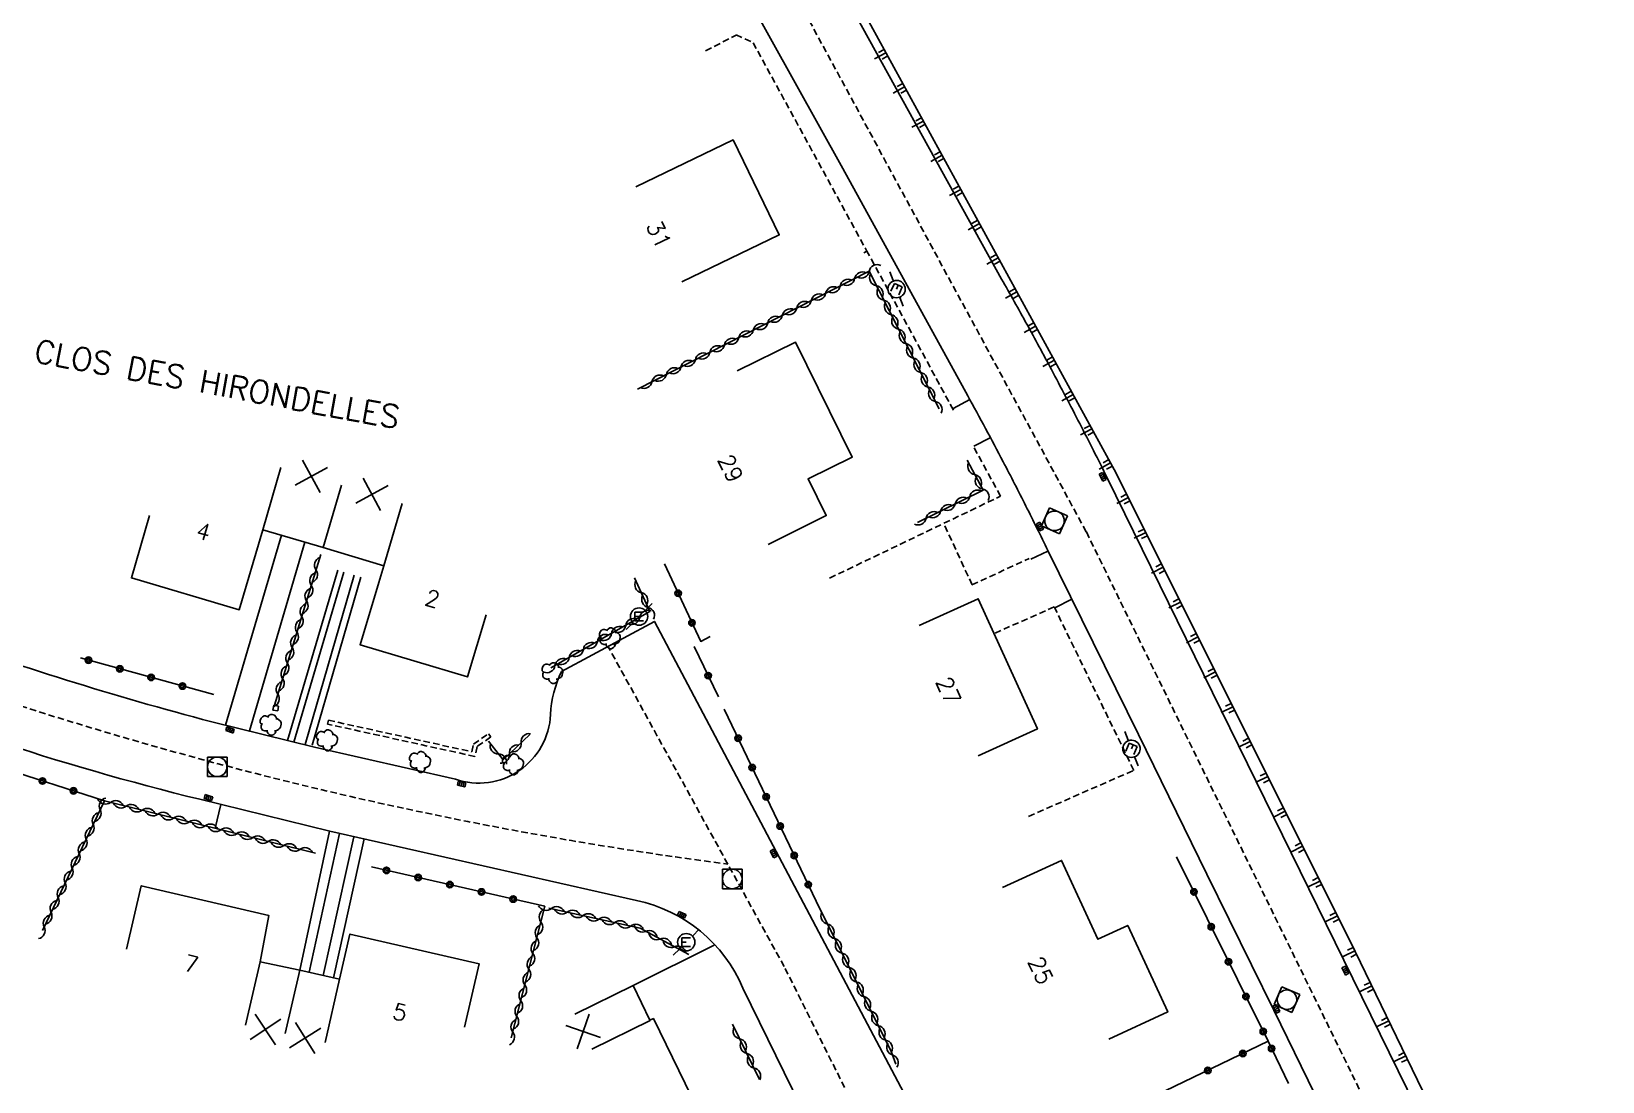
# Model space of a CAD drawing. Header units: millimetres. Extents: x 184000 to 185001, y 129000 to 130000.
# Drawn here: x 184783 to 184903.8, y 129813.2 to 129894 of the extents above; entities that cross this region are included whole.
import ezdxf
from ezdxf.enums import TextEntityAlignment as Align

# ---------------------------------------------------------------- set-up
doc = ezdxf.new("R2010")
doc.units = ezdxf.units.MM
doc.linetypes.add('DASHED', pattern=[0.75, 0.5, -0.25])
doc.layers.get('0').update_dxf_attribs({"linetype": 'CONTINUOUS'})
for name, color, linetype in [('W0001', 6, 'DASHED'), ('W0008', 7, 'CONTINUOUS'), ('W0100', 7, 'CONTINUOUS'), ('W0112', 1, 'DASHED'), ('W0211', 2, 'CONTINUOUS'), ('W0300', 7, 'CONTINUOUS'), ('W0310', 3, 'CONTINUOUS'), ('W0322', 7, 'CONTINUOUS'), ('W0334', 7, 'CONTINUOUS'), ('W0400', 7, 'CONTINUOUS'), ('W0420', 7, 'CONTINUOUS'), ('W0471', 7, 'CONTINUOUS'), ('W0989', 7, 'CONTINUOUS'), ('W0991', 7, 'CONTINUOUS'), ('W1102', 7, 'CONTINUOUS')]:
    doc.layers.add(name, color=color, linetype=linetype)
doc.styles.get("Standard").update_dxf_attribs({"font": 'romans.shx', "width": 0.85})

# ---------------------------------------------------------------- blocks, each defined once
blk = doc.blocks.new('t310o')
at = {"color": 0, "linetype": 'Continuous'}
for centre, start, end in [((-0.5, 0.38), 216.8699, 323.1304), ((0.5, -0.37), 36.8699, 143.1303)]:
    blk.add_arc(centre, 0.625, start, end, dxfattribs=at)
blk = doc.blocks.new('t322o')
at = {"color": 0, "linetype": 'Continuous'}
for radius in [0.25, 0.15]:
    blk.add_circle((0, 0), radius, dxfattribs=at)
blk = doc.blocks.new('T420')
for p, q in [((0.75, 0.75), (-0.75, 0.75)), ((-0.75, 0.75), (-0.75, -0.75)), ((0.75, 0.75), (0.75, -0.75)), ((0.75, -0.75), (-0.75, -0.75))]:
    blk.add_line(p, q)
blk.add_ellipse((0, 0), major_axis=(-0.53, 0.53), ratio=1, start_param=3.926991, end_param=10.210176)
blk = doc.blocks.new('T400')
for p, q in [((-0.15, 0.3), (0.15, 0.3)), ((-0.15, -0.25), (-0.15, 0.3)), ((-0.15, 0.15), (0.15, 0.15)), ((-0.15, 0), (0.15, 0)), ((0.15, 0.3), (0.15, -0.25)), ((-0.15, -0.15), (0.15, -0.15)), ((-0.15, -0.25), (-0.15, -0.3)), ((-0.15, -0.3), (0.15, -0.3)), ((0.15, -0.3), (0.15, -0.25))]:
    blk.add_line(p, q)
blk = doc.blocks.new('T471')
for p, q in [((-0.333334, 0.333334), (-0.333334, -0.333334)), ((-0.333334, 0.333334), (0.333334, 0.333334)), ((-0.333334, 0), (0, 0)), ((0.500001, 0.500001), (1.000002, 1.000002)), ((-0.500001, -0.500001), (-1.000002, -1.000002)), ((-0.333334, -0.333334), (0.333334, -0.333334))]:
    blk.add_line(p, q)
blk.add_ellipse((0, 0), major_axis=(0.471405, 0.471405), ratio=1, start_param=5.4977871438, end_param=11.780972451)
blk = doc.blocks.new('T300')
for p, q in [((-0.8, 0.51), (-0.86, 0.34)), ((-0.86, 0.34), (-0.86, 0.17)), ((-0.86, 0.17), (-0.74, 0.06)), ((-0.69, 0.63), (-0.8, 0.51)), ((-0.8, -0.06), (-0.74, 0.06)), ((-0.74, 0.06), (-0.69, 0.11)), ((-0.57, 0.69), (-0.69, 0.63)), ((-0.46, 0.69), (-0.57, 0.69)), ((-0.29, 0.63), (-0.46, 0.69)), ((-0.29, 0.63), (-0.17, 0.74)), ((-0.23, 0.57), (-0.29, 0.63)), ((-0.17, 0.74), (-0.06, 0.8)), ((-0.06, 0.8), (0.06, 0.8)), ((0.06, 0.8), (0.23, 0.74)), ((0.23, 0.74), (0.34, 0.63)), ((0.34, 0.63), (0.4, 0.51)), ((0.46, 0.46), (0.34, 0.46)), ((0.4, 0.51), (0.4, 0.46)), ((0.57, 0.4), (0.46, 0.46)), ((0.57, 0.4), (0.69, 0.29)), ((0.69, 0.29), (0.74, 0.17)), ((0.74, 0.06), (0.69, -0.17)), ((0.74, 0.17), (0.74, 0.06)), ((-0.8, -0.17), (-0.8, -0.06)), ((-0.8, -0.23), (-0.8, -0.17)), ((-0.74, -0.34), (-0.8, -0.23)), ((-0.69, -0.4), (-0.74, -0.34)), ((-0.51, -0.46), (-0.69, -0.4)), ((-0.4, -0.46), (-0.51, -0.46)), ((-0.4, -0.46), (-0.34, -0.46)), ((-0.34, -0.46), (-0.34, -0.4)), ((-0.34, -0.51), (-0.34, -0.46)), ((-0.29, -0.63), (-0.34, -0.51)), ((-0.17, -0.74), (-0.29, -0.63)), ((-0.06, -0.8), (-0.17, -0.74)), ((0.06, -0.8), (-0.06, -0.8)), ((0.17, -0.74), (0.06, -0.8)), ((0.23, -0.69), (0.17, -0.74)), ((0.29, -0.46), (0.23, -0.46)), ((0.29, -0.63), (0.23, -0.69)), ((0.46, -0.4), (0.29, -0.46)), ((0.34, -0.51), (0.29, -0.63)), ((0.34, -0.51), (0.34, -0.46)), ((0.57, -0.34), (0.46, -0.4)), ((0.63, -0.29), (0.57, -0.34)), ((0.69, -0.17), (0.63, -0.29))]:
    blk.add_line(p, q)
blk = doc.blocks.new('t211o')
at = {"color": 0, "linetype": 'Continuous'}
for p, q in [((-0.29, 0.5), (-0.29, 0)), ((0, 1), (0, 0)), ((0.29, 0.5), (0.29, 0))]:
    blk.add_line(p, q, dxfattribs=at)
blk = doc.blocks.new('t991o')
at = {"color": 0, "linetype": 'Continuous'}
for p, q in [((-1, 1), (1, -1)), ((-1, -1), (1, 1))]:
    blk.add_line(p, q, dxfattribs=at)

msp = doc.modelspace()

# ---------------------------------------------------------------- linework, layer by layer
at = {"layer": 'W0001'}
for points in [[(185000, 129570.51, -0.042425), (184988.5, 129582.34, -0.089563), (184963.57, 129623.3), (184941.97, 129689.92, 0.038652), (184906.56, 129768.82), (184864.12, 129855.51), (184840.94, 129898.32), (184824.03, 129928.99), (184803.76, 129965.66), (184789.46, 129991.85), (184785.94, 130000)], [(185000, 129570.51, -0.042425), (184988.5, 129582.34, -0.089563), (184963.57, 129623.3), (184941.97, 129689.92, 0.038652), (184906.56, 129768.82), (184864.12, 129855.51), (184840.94, 129898.32), (184824.03, 129928.99), (184803.76, 129965.66), (184789.46, 129991.85), (184785.94, 130000)], [(184730.18, 129854.85), (184743.81, 129856.53, -0.106354), (184751.56, 129854.4), (184758.9, 129850.98, 0.023554), (184773.61, 129844.98, 0.0528), (184836.55, 129829.92, 0.0528)], [(184730.18, 129854.85), (184743.81, 129856.53, -0.106354), (184751.56, 129854.4), (184758.9, 129850.98, 0.023554), (184773.61, 129844.98, 0.0528), (184836.55, 129829.92, 0.0528)], [(184847.06, 129756.78, 0.164048), (184849.89, 129804), (184840.88, 129822.04), (184827.33, 129846.68)], [(184847.06, 129756.78, 0.164048), (184849.89, 129804), (184840.88, 129822.04), (184827.33, 129846.68)]]:
    msp.add_lwpolyline(points, format="xyb", dxfattribs=at)
at = {"layer": 'W0008'}
for p, q in [((184845.39, 129883.47), (184825.96, 129918.58)), ((184845.39, 129883.47), (184825.96, 129918.58)), ((184855, 129865.98), (184845.39, 129883.47)), ((184855, 129865.98), (184845.39, 129883.47))]:
    msp.add_line(p, q, dxfattribs=at)
for points in [[(184857.61, 129874.96), (184843.83, 129899.92), (184831.16, 129922.91), (184826.8, 129930.8), (184806.63, 129967.25), (184794.88, 129988.51)], [(184857.61, 129874.96), (184843.83, 129899.92), (184831.16, 129922.91), (184826.8, 129930.8), (184806.63, 129967.25), (184794.88, 129988.51)], [(184942.92, 129697.63), (184941.39, 129702.11), (184938.63, 129708.9), (184931.85, 129724.46), (184925.96, 129736.68), (184919.74, 129749.32), (184893, 129804.07), (184883.95, 129822.53), (184865.74, 129859.66)], [(184942.92, 129697.63), (184941.39, 129702.11), (184938.63, 129708.9), (184931.85, 129724.46), (184925.96, 129736.68), (184919.74, 129749.32), (184893, 129804.07), (184883.95, 129822.53), (184865.74, 129859.66)], [(184903.61, 129767.38), (184894.08, 129786.86), (184888.03, 129799.22), (184878.56, 129818.67), (184873.41, 129829.16), (184868.14, 129839.91), (184861.17, 129854.06)], [(184903.61, 129767.38), (184894.08, 129786.86), (184888.03, 129799.22), (184878.56, 129818.67), (184873.41, 129829.16), (184868.14, 129839.91), (184861.17, 129854.06)], [(184786.15, 129843.95), (184786.15, 129843.95)], [(184786.15, 129843.95), (184786.15, 129843.95)], [(184823.42, 129843.97), (184823.42, 129843.97)], [(184823.42, 129843.97), (184823.42, 129843.97)], [(184822.91, 129841.44), (184822.91, 129841.44)], [(184822.91, 129841.44), (184822.91, 129841.44)], [(184820.98, 129837.48), (184820.98, 129837.48)], [(184820.98, 129837.48), (184820.98, 129837.48)], [(184834.69, 129824.53), (184834.69, 129824.53)], [(184834.69, 129824.53), (184834.69, 129824.53)]]:
    msp.add_lwpolyline(points, dxfattribs=at)
for points in [[(184865.74, 129859.66, 0.003561), (184863.62, 129863.84, 0.003561), (184861.44, 129868, 0.003016), (184859.55, 129871.49, 0.003016), (184857.61, 129874.96)], [(184865.74, 129859.66, 0.003561), (184863.62, 129863.84, 0.003561), (184861.44, 129868, 0.003016), (184859.55, 129871.49, 0.003016), (184857.61, 129874.96)], [(184861.17, 129854.06, 0.004015), (184859.48, 129857.49, 0.004015), (184857.73, 129860.9, 0.003031), (184856.38, 129863.45, 0.003031), (184855, 129865.98)], [(184861.17, 129854.06, 0.004015), (184859.48, 129857.49, 0.004015), (184857.73, 129860.9, 0.003031), (184856.38, 129863.45, 0.003031), (184855, 129865.98)], [(184774.67, 129847.81, 0.023), (184796.84, 129840.88), (184804.75, 129838.93), (184815.6, 129836.46, 0.500834), (184822.91, 129841.44, -0.102585), (184823.76, 129844.75), (184830.9, 129848.6), (184853.59, 129805.67), (184854.49, 129796.38), (184855.72, 129787.21, -0.052284), (184854.57, 129773.01), (184854.01, 129768.93, 0.087772), (184854.84, 129764.02, 0.230369), (184861.86, 129757.14), (184870.28, 129754.44), (184876.29, 129752.45), (184876.97, 129752.26)], [(184774.67, 129847.81, 0.023), (184796.84, 129840.88), (184804.75, 129838.93), (184815.6, 129836.46, 0.500834), (184822.91, 129841.44, -0.102585), (184823.76, 129844.75), (184830.9, 129848.6), (184853.59, 129805.67), (184854.49, 129796.38), (184855.72, 129787.21, -0.052284), (184854.57, 129773.01), (184854.01, 129768.93, 0.087772), (184854.84, 129764.02, 0.230369), (184861.86, 129757.14), (184870.28, 129754.44), (184876.29, 129752.45), (184876.97, 129752.26)], [(184780.82, 129773.24), (184789.5, 129770.68), (184796.41, 129769.04), (184804.37, 129767.46), (184809.4, 129766.63, 0.032046), (184813.45, 129766.03, -0.019559), (184835.55, 129763.37, 0.274252), (184844.75, 129766.45, 0.169878), (184848.78, 129774.39, 0.090467), (184849.02, 129793.46, 0.068604), (184846.31, 129802.05), (184842.16, 129811.27), (184837.71, 129820.37, 0.245352), (184829.51, 129827.12), (184805.93, 129832.45), (184795.93, 129834.91, -0.040291), (184764.21, 129845.47)], [(184780.82, 129773.24), (184789.5, 129770.68), (184796.41, 129769.04), (184804.37, 129767.46), (184809.4, 129766.63, 0.032046), (184813.45, 129766.03, -0.019559), (184835.55, 129763.37, 0.274252), (184844.75, 129766.45, 0.169878), (184848.78, 129774.39, 0.090467), (184849.02, 129793.46, 0.068604), (184846.31, 129802.05), (184842.16, 129811.27), (184837.71, 129820.37, 0.245352), (184829.51, 129827.12), (184805.93, 129832.45), (184795.93, 129834.91, -0.040291), (184764.21, 129845.47)]]:
    msp.add_lwpolyline(points, format="xyb", dxfattribs=at)
at = {"layer": 'W0100'}
for points in [[(184829.47, 129882.05), (184836.95, 129885.68), (184840.5, 129878.36), (184833.02, 129874.74)], [(184829.47, 129882.05), (184836.95, 129885.68), (184840.5, 129878.36), (184833.02, 129874.74)], [(184837.27, 129867.9), (184841.75, 129870.11), (184846.12, 129861.26), (184842.72, 129859.59), (184844.12, 129856.75), (184839.64, 129854.54)], [(184837.27, 129867.9), (184841.75, 129870.11), (184846.12, 129861.26), (184842.72, 129859.59), (184844.12, 129856.75), (184839.64, 129854.54)], [(184817.96, 129849.12), (184816.52, 129844.33), (184808.26, 129846.81), (184809.7, 129851.6), (184810.09, 129852.89), (184805.43, 129854.29), (184800.77, 129855.66), (184798.96, 129849.51), (184790.66, 129851.95), (184792.07, 129856.75)], [(184817.96, 129849.12), (184816.52, 129844.33), (184808.26, 129846.81), (184809.7, 129851.6), (184810.09, 129852.89), (184805.43, 129854.29), (184800.77, 129855.66), (184798.96, 129849.51), (184790.66, 129851.95), (184792.07, 129856.75)], [(184805.43, 129854.29), (184805.43, 129854.29)], [(184805.43, 129854.29), (184805.43, 129854.29)], [(184851.26, 129848.28), (184855.81, 129850.35), (184860.36, 129840.33), (184855.81, 129838.26)], [(184851.26, 129848.28), (184855.81, 129850.35), (184860.36, 129840.33), (184855.81, 129838.26)], [(184857.68, 129828.11), (184862.22, 129830.2), (184865.01, 129824.14), (184867.32, 129825.2), (184870.39, 129818.54), (184865.85, 129816.45)], [(184857.68, 129828.11), (184862.22, 129830.2), (184865.01, 129824.14), (184867.32, 129825.2), (184870.39, 129818.54), (184865.85, 129816.45)], [(184816.29, 129817.38), (184817.41, 129822.25), (184807.48, 129824.53), (184806.68, 129821.06), (184803.61, 129821.76), (184800.57, 129822.39), (184801.25, 129825.96), (184791.42, 129828.25), (184790.28, 129823.38)], [(184816.29, 129817.38), (184817.41, 129822.25), (184807.48, 129824.53), (184806.68, 129821.06), (184803.61, 129821.76), (184800.57, 129822.39), (184801.25, 129825.96), (184791.42, 129828.25), (184790.28, 129823.38)], [(184834.63, 129798.83), (184839.12, 129801.03), (184830.82, 129818.03), (184830.56, 129817.9), (184829.26, 129820.57), (184824.77, 129818.37)], [(184834.63, 129798.83), (184839.12, 129801.03), (184830.82, 129818.03), (184830.56, 129817.9), (184829.26, 129820.57), (184824.77, 129818.37)]]:
    msp.add_lwpolyline(points, dxfattribs=at)
at = {"layer": 'W0112'}
for points in [[(184834.84, 129892.52), (184837.18, 129893.74)], [(184834.84, 129892.52), (184837.18, 129893.74)], [(184837.18, 129893.76), (184838.49, 129893.16), (184847.25, 129877.11)], [(184837.18, 129893.76), (184838.49, 129893.16), (184847.25, 129877.11)], [(184853.9, 129864.88), (184847.25, 129877.12), (184847.02, 129876.97)], [(184853.9, 129864.88), (184847.25, 129877.12), (184847.02, 129876.97)], [(184844.38, 129851.94), (184857.53, 129858.25), (184855.39, 129862.17)], [(184844.38, 129851.94), (184857.53, 129858.25), (184855.39, 129862.17)], [(184855.34, 129851.42), (184853.17, 129856.12)], [(184855.34, 129851.42), (184853.17, 129856.12)], [(184855.32, 129851.41), (184859.72, 129853.45)], [(184855.32, 129851.41), (184859.72, 129853.45)], [(184859.69, 129833.6), (184867.78, 129837.14), (184861.66, 129849.72), (184857.11, 129847.71)], [(184859.69, 129833.6), (184867.78, 129837.14), (184861.66, 129849.72), (184857.11, 129847.71)]]:
    msp.add_lwpolyline(points, dxfattribs=at)
for points in [[(184801.61, 129842.15), (184801.98, 129842.09), (184801.93, 129841.71), (184801.55, 129841.77)], [(184801.61, 129842.15), (184801.98, 129842.09), (184801.93, 129841.71), (184801.55, 129841.77)], [(184818.31, 129839.71), (184817.26, 129838.97), (184817.09, 129838.21), (184805.75, 129840.7), (184805.82, 129841), (184816.86, 129838.57), (184816.99, 129839.15), (184818.13, 129839.96)], [(184818.31, 129839.71), (184817.26, 129838.97), (184817.09, 129838.21), (184805.75, 129840.7), (184805.82, 129841), (184816.86, 129838.57), (184816.99, 129839.15), (184818.13, 129839.96)]]:
    msp.add_lwpolyline(points, close=True, dxfattribs=at)
at = {"layer": 'W0211'}
msp.add_lwpolyline([(184892.97, 129804.09), (184892.79, 129806.72), (184884.82, 129823.19), (184866.43, 129860.01), (184844.01, 129900.99), (184832.31, 129923.3), (184828.06, 129931.48), (184808.19, 129968.11), (184796.78, 129989.46), (184792.42, 129997.84), (184791.47, 130000)], dxfattribs=at)
msp.add_lwpolyline([(184892.97, 129804.09), (184892.79, 129806.72), (184884.82, 129823.19), (184866.43, 129860.01), (184844.01, 129900.99), (184832.31, 129923.3), (184828.06, 129931.48), (184808.19, 129968.11), (184796.78, 129989.46), (184792.42, 129997.84), (184791.47, 130000)], dxfattribs=at)
at = {"layer": 'W0310'}
for p, q in [((184801.67, 129842.16), (184805.24, 129853.76)), ((184801.67, 129842.16), (184805.24, 129853.76)), ((184836.91, 129817.59), (184838.99, 129813.34)), ((184836.91, 129817.59), (184838.99, 129813.34))]:
    msp.add_line(p, q, dxfattribs=at)
for points in [[(184852.81, 129864.98), (184847.42, 129875.56), (184829.59, 129866.49)], [(184852.81, 129864.98), (184847.42, 129875.56), (184829.59, 129866.49)], [(184851.15, 129856.22), (184856.18, 129858.71), (184854.95, 129861.02)], [(184851.15, 129856.22), (184856.18, 129858.71), (184854.95, 129861.02)], [(184829.36, 129851.95), (184830.56, 129849.37), (184822.92, 129845.02)], [(184829.36, 129851.95), (184830.56, 129849.37), (184822.92, 129845.02)], [(184821.31, 129839.91), (184819.26, 129837.94), (184818.13, 129839.39)], [(184821.31, 129839.91), (184819.26, 129837.94), (184818.13, 129839.39)], [(184804.83, 129830.76), (184788.59, 129834.8), (184783.82, 129824.82)], [(184804.83, 129830.76), (184788.59, 129834.8), (184783.82, 129824.82)], [(184822.48, 129826.68), (184819.89, 129816.55)], [(184822.48, 129826.68), (184819.89, 129816.55)], [(184822.79, 129826.53), (184829.81, 129824.98), (184833.54, 129822.96)], [(184822.79, 129826.53), (184829.81, 129824.98), (184833.54, 129822.96)], [(184849.48, 129814.53), (184849.09, 129815.58), (184843.66, 129826.43)], [(184849.48, 129814.53), (184849.09, 129815.58), (184843.66, 129826.43)]]:
    msp.add_lwpolyline(points, dxfattribs=at)
at = {"layer": 'W0322'}
for p, q in [((184797, 129842.97), (184786.76, 129845.79)), ((184797, 129842.97), (184786.76, 129845.79)), ((184835.82, 129842.81), (184833.95, 129846.68)), ((184835.82, 129842.81), (184833.95, 129846.68)), ((184843.66, 129826.43), (184836.26, 129841.86)), ((184843.66, 129826.43), (184836.26, 129841.86)), ((184788.59, 129834.8), (184775.31, 129839.05)), ((184788.59, 129834.8), (184775.31, 129839.05)), ((184809.14, 129829.7), (184822.48, 129826.68)), ((184809.14, 129829.7), (184822.48, 129826.68))]:
    msp.add_line(p, q, dxfattribs=at)
for points in [[(184835.18, 129847.44), (184834.46, 129847.06), (184831.67, 129853.03)], [(184835.18, 129847.44), (184834.46, 129847.06), (184831.67, 129853.03)], [(184860.1, 129807.6), (184878.12, 129816.28), (184871.07, 129830.47)], [(184860.1, 129807.6), (184878.12, 129816.28), (184871.07, 129830.47)], [(184879.69, 129813.02), (184878.12, 129816.28)], [(184879.69, 129813.02), (184878.12, 129816.28)]]:
    msp.add_lwpolyline(points, dxfattribs=at)
at = {"layer": 'W0334'}
for p, q in [((184802.21, 129855.24), (184797.9, 129840.62)), ((184802.21, 129855.24), (184797.9, 129840.62)), ((184799.75, 129840.17), (184804.01, 129854.71)), ((184799.75, 129840.17), (184804.01, 129854.71)), ((184806.54, 129852.54), (184802.67, 129839.45)), ((184806.54, 129852.54), (184802.67, 129839.45)), ((184803.16, 129839.31), (184807.02, 129852.4)), ((184803.16, 129839.31), (184807.02, 129852.4)), ((184807.79, 129852.17), (184804.04, 129839.13)), ((184807.79, 129852.17), (184804.04, 129839.13)), ((184804.56, 129839.07), (184808.32, 129852.01)), ((184804.56, 129839.07), (184808.32, 129852.01)), ((184797.54, 129834.52), (184797.11, 129832.68)), ((184797.54, 129834.52), (184797.11, 129832.68)), ((184805.91, 129832.46), (184803.61, 129821.76)), ((184805.91, 129832.46), (184803.61, 129821.76)), ((184804.33, 129821.6), (184806.68, 129832.28)), ((184804.33, 129821.6), (184806.68, 129832.28)), ((184807.78, 129832.03), (184805.41, 129821.35)), ((184807.78, 129832.03), (184805.41, 129821.35)), ((184808.57, 129831.86), (184806.2, 129821.17)), ((184808.57, 129831.86), (184806.2, 129821.17))]:
    msp.add_line(p, q, dxfattribs=at)
for points in [[(184853.88, 129864.99), (184855.16, 129865.7)], [(184853.88, 129864.99), (184855.16, 129865.7)], [(184856.74, 129862.75), (184855.47, 129862.09)], [(184856.74, 129862.75), (184855.47, 129862.09)], [(184859.85, 129853.39), (184861.17, 129854.02)], [(184859.85, 129853.39), (184861.17, 129854.02)], [(184863.02, 129850.31), (184861.7, 129849.66)], [(184863.02, 129850.31), (184861.7, 129849.66)], [(184835.5, 129823.68), (184829.26, 129820.57)], [(184835.5, 129823.68), (184829.26, 129820.57)]]:
    msp.add_lwpolyline(points, dxfattribs=at)
at = {"layer": 'W1102'}
for points in [[(184800.77, 129855.66), (184802.17, 129860.46)], [(184800.77, 129855.66), (184802.17, 129860.46)], [(184805.43, 129854.29), (184806.84, 129859.09)], [(184805.43, 129854.29), (184806.84, 129859.09)], [(184810.09, 129852.89), (184811.5, 129857.69)], [(184810.09, 129852.89), (184811.5, 129857.69)], [(184800.57, 129822.39), (184799.45, 129817.51)], [(184800.57, 129822.39), (184799.45, 129817.51)], [(184803.61, 129821.76), (184802.49, 129816.89)], [(184803.61, 129821.76), (184802.49, 129816.89)], [(184806.68, 129821.06), (184805.56, 129816.19)], [(184806.68, 129821.06), (184805.56, 129816.19)], [(184826.08, 129815.68), (184830.57, 129817.87)], [(184826.08, 129815.68), (184830.57, 129817.87)]]:
    msp.add_lwpolyline(points, dxfattribs=at)

# ---------------------------------------------------------------- block references
at = {"layer": 'W0211'}
for p, rotation in [((184848.71, 129892.39), 118.679516), ((184848.71, 129892.39), 118.679516), ((184850.15, 129889.76), 118.679516), ((184850.15, 129889.76), 118.679516), ((184851.59, 129887.13), 118.679516), ((184851.59, 129887.13), 118.679516), ((184853.03, 129884.5), 118.679516), ((184853.03, 129884.5), 118.679516), ((184854.47, 129881.87), 118.679516), ((184854.47, 129881.87), 118.679516), ((184855.91, 129879.23), 118.679516), ((184855.91, 129879.23), 118.679516), ((184857.35, 129876.6), 118.679516), ((184857.35, 129876.6), 118.679516), ((184858.79, 129873.97), 118.679516), ((184858.79, 129873.97), 118.679516), ((184860.23, 129871.34), 118.679516), ((184860.23, 129871.34), 118.679516), ((184861.67, 129868.71), 118.679516), ((184861.67, 129868.71), 118.679516), ((184863.11, 129866.07), 118.679516), ((184863.11, 129866.07), 118.679516), ((184864.55, 129863.44), 118.679516), ((184864.55, 129863.44), 118.679516), ((184865.99, 129860.81), 118.679516), ((184865.99, 129860.81), 118.679516), ((184867.36, 129858.14), 116.541201), ((184867.36, 129858.14), 116.541201), ((184868.7, 129855.46), 116.541201), ((184868.7, 129855.46), 116.541201), ((184870.04, 129852.78), 116.541201), ((184870.04, 129852.78), 116.541201), ((184871.38, 129850.09), 116.541201), ((184871.38, 129850.09), 116.541201), ((184872.72, 129847.41), 116.541201), ((184872.72, 129847.41), 116.541201), ((184874.06, 129844.72), 116.541201), ((184874.06, 129844.72), 116.541201), ((184875.4, 129842.04), 116.541201), ((184875.4, 129842.04), 116.541201), ((184876.74, 129839.36), 116.541201), ((184876.74, 129839.36), 116.541201), ((184878.08, 129836.67), 116.541201), ((184878.08, 129836.67), 116.541201), ((184879.42, 129833.99), 116.541201), ((184879.42, 129833.99), 116.541201), ((184880.76, 129831.3), 116.541201), ((184880.76, 129831.3), 116.541201), ((184882.1, 129828.62), 116.541201), ((184882.1, 129828.62), 116.541201), ((184883.44, 129825.94), 116.541201), ((184883.44, 129825.94), 116.541201), ((184884.79, 129823.25), 116.541201), ((184884.79, 129823.25), 116.541201), ((184886.09, 129820.55), 115.825649), ((184886.09, 129820.55), 115.825649), ((184887.4, 129817.85), 115.825649), ((184887.4, 129817.85), 115.825649), ((184888.71, 129815.15), 115.825649), ((184888.71, 129815.15), 115.825649)]:
    msp.add_blockref('t211o', p, dxfattribs=dict(at, rotation=rotation))
at = {"layer": 'W0300'}
for p in [(184827.53, 129847.3), (184827.53, 129847.3), (184823.12, 129844.63), (184823.12, 129844.63), (184801.44, 129840.64), (184801.44, 129840.64), (184805.77, 129839.45), (184805.77, 129839.45), (184812.93, 129837.78), (184812.93, 129837.78), (184820.08, 129837.6), (184820.08, 129837.6)]:
    msp.add_blockref('T300', p, dxfattribs=at)
at = {"layer": 'W0310'}
for p, rotation in [((184847.42, 129875.56), 206.989326), ((184847.42, 129875.56), 206.989326), ((184845.19, 129874.43), 206.989326), ((184845.19, 129874.43), 206.989326), ((184846.3, 129875), 206.989326), ((184846.3, 129875), 206.989326), ((184847.98, 129874.45), 116.989326), ((184847.98, 129874.45), 116.989326), ((184842.96, 129873.3), 206.989326), ((184842.96, 129873.3), 206.989326), ((184844.07, 129873.86), 206.989326), ((184844.07, 129873.86), 206.989326), ((184848.55, 129873.34), 116.989326), ((184848.55, 129873.34), 116.989326), ((184839.62, 129871.59), 206.989326), ((184839.62, 129871.59), 206.989326), ((184840.73, 129872.16), 206.989326), ((184840.73, 129872.16), 206.989326), ((184841.85, 129872.73), 206.989326), ((184841.85, 129872.73), 206.989326), ((184849.12, 129872.22), 116.989326), ((184849.12, 129872.22), 116.989326), ((184837.39, 129870.46), 206.989326), ((184837.39, 129870.46), 206.989326), ((184838.5, 129871.03), 206.989326), ((184838.5, 129871.03), 206.989326), ((184849.68, 129871.11), 116.989326), ((184849.68, 129871.11), 116.989326), ((184850.25, 129870), 116.989326), ((184850.25, 129870), 116.989326), ((184835.16, 129869.32), 206.989326), ((184835.16, 129869.32), 206.989326), ((184836.28, 129869.89), 206.989326), ((184836.28, 129869.89), 206.989326), ((184850.82, 129868.88), 116.989326), ((184850.82, 129868.88), 116.989326), ((184832.94, 129868.19), 206.989326), ((184832.94, 129868.19), 206.989326), ((184834.05, 129868.76), 206.989326), ((184834.05, 129868.76), 206.989326), ((184851.39, 129867.77), 116.989326), ((184851.39, 129867.77), 116.989326), ((184830.71, 129867.06), 206.989326), ((184830.71, 129867.06), 206.989326), ((184831.82, 129867.62), 206.989326), ((184831.82, 129867.62), 206.989326), ((184851.95, 129866.65), 116.989326), ((184851.95, 129866.65), 116.989326), ((184852.52, 129865.54), 116.989326), ((184852.52, 129865.54), 116.989326), ((184855.54, 129859.91), 117.983246), ((184855.54, 129859.91), 117.983246), ((184856.12, 129858.81), 117.983246), ((184856.12, 129858.81), 117.983246), ((184852.92, 129857.09), 26.340417), ((184852.92, 129857.09), 26.340417), ((184854.04, 129857.65), 26.340417), ((184854.04, 129857.65), 26.340417), ((184855.16, 129858.2), 26.340417), ((184855.16, 129858.2), 26.340417), ((184851.8, 129856.54), 26.340417), ((184851.8, 129856.54), 26.340417), ((184804.87, 129852.57), 72.90292149685422), ((184804.87, 129852.57), 72.90292149685422), ((184804.51, 129851.38), 72.90292149685422), ((184804.51, 129851.38), 72.90292149685422), ((184829.89, 129850.82), 294.7815511509333), ((184829.89, 129850.82), 294.7815511509333), ((184804.14, 129850.18), 72.90292149685422), ((184804.14, 129850.18), 72.90292149685422), ((184830.41, 129849.68), 294.7815511509333), ((184830.41, 129849.68), 294.7815511509333), ((184803.77, 129848.99), 72.90292149685422), ((184803.77, 129848.99), 72.90292149685422), ((184829.77, 129848.92), 209.6514062242667), ((184829.77, 129848.92), 209.6514062242667), ((184803.4, 129847.79), 72.90292149685422), ((184803.4, 129847.79), 72.90292149685422), ((184827.6, 129847.68), 209.6514062242667), ((184827.6, 129847.68), 209.6514062242667), ((184828.69, 129848.3), 209.6514062242667), ((184828.69, 129848.3), 209.6514062242667), ((184803.04, 129846.6), 72.90292149685422), ((184803.04, 129846.6), 72.90292149685422), ((184825.43, 129846.45), 209.6514062242667), ((184825.43, 129846.45), 209.6514062242667), ((184826.51, 129847.07), 209.6514062242667), ((184826.51, 129847.07), 209.6514062242667), ((184802.67, 129845.4), 72.90292149685422), ((184802.67, 129845.4), 72.90292149685422), ((184823.25, 129845.21), 209.6514062242667), ((184823.25, 129845.21), 209.6514062242667), ((184824.34, 129845.83), 209.6514062242667), ((184824.34, 129845.83), 209.6514062242667), ((184802.3, 129844.21), 72.90292149685422), ((184802.3, 129844.21), 72.90292149685422), ((184801.93, 129843.01), 72.90292149685422), ((184801.93, 129843.01), 72.90292149685422), ((184820.64, 129839.27), 223.8655680799797), ((184820.64, 129839.27), 223.8655680799797), ((184818.9, 129838.4), 127.9108577801518), ((184818.9, 129838.4), 127.9108577801518), ((184819.74, 129838.4), 223.8655680799797), ((184819.74, 129838.4), 223.8655680799797), ((184788.26, 129834.11), 244.4543643720091), ((184788.26, 129834.11), 244.4543643720091), ((184789.06, 129834.68), 166.0308889602533), ((184789.06, 129834.68), 166.0308889602533), ((184790.27, 129834.38), 166.0308889602533), ((184790.27, 129834.38), 166.0308889602533), ((184787.72, 129832.98), 244.4543643720091), ((184787.72, 129832.98), 244.4543643720091), ((184791.49, 129834.08), 166.0308889602533), ((184791.49, 129834.08), 166.0308889602533), ((184792.7, 129833.78), 166.0308889602533), ((184792.7, 129833.78), 166.0308889602533), ((184793.91, 129833.47), 166.0308889602533), ((184793.91, 129833.47), 166.0308889602533), ((184795.12, 129833.17), 166.0308889602533), ((184795.12, 129833.17), 166.0308889602533), ((184787.18, 129831.85), 244.4543643720091), ((184787.18, 129831.85), 244.4543643720091), ((184796.34, 129832.87), 166.0308889602533), ((184796.34, 129832.87), 166.0308889602533), ((184797.55, 129832.57), 166.0308889602533), ((184797.55, 129832.57), 166.0308889602533), ((184798.76, 129832.27), 166.0308889602533), ((184798.76, 129832.27), 166.0308889602533), ((184799.98, 129831.96), 166.0308889602533), ((184799.98, 129831.96), 166.0308889602533), ((184786.64, 129830.73), 244.4543643720091), ((184786.64, 129830.73), 244.4543643720091), ((184801.19, 129831.66), 166.0308889602533), ((184801.19, 129831.66), 166.0308889602533), ((184802.4, 129831.36), 166.0308889602533), ((184802.4, 129831.36), 166.0308889602533), ((184803.62, 129831.06), 166.0308889602533), ((184803.62, 129831.06), 166.0308889602533), ((184786.1, 129829.6), 244.4543643720091), ((184786.1, 129829.6), 244.4543643720091), ((184785.56, 129828.47), 244.4543643720091), ((184785.56, 129828.47), 244.4543643720091), ((184785.02, 129827.34), 244.4543643720091), ((184785.02, 129827.34), 244.4543643720091), ((184784.48, 129826.21), 244.4543643720091), ((184784.48, 129826.21), 244.4543643720091), ((184822.17, 129825.47), 255.6847959358642), ((184822.17, 129825.47), 255.6847959358642), ((184822.97, 129826.5), 347.5054183250488), ((184822.97, 129826.5), 347.5054183250488), ((184824.19, 129826.22), 347.5054183250488), ((184824.19, 129826.22), 347.5054183250488), ((184825.41, 129825.95), 347.5054183250488), ((184825.41, 129825.95), 347.5054183250488), ((184844.22, 129825.31), 116.6087337925547), ((184844.22, 129825.31), 116.6087337925547), ((184783.95, 129825.09), 244.4543643720091), ((184783.95, 129825.09), 244.4543643720091), ((184821.86, 129824.26), 255.6847959358642), ((184821.86, 129824.26), 255.6847959358642), ((184826.63, 129825.68), 347.5054183250488), ((184826.63, 129825.68), 347.5054183250488), ((184827.85, 129825.41), 347.5054183250488), ((184827.85, 129825.41), 347.5054183250488), ((184829.07, 129825.14), 347.5054183250488), ((184829.07, 129825.14), 347.5054183250488), ((184830.24, 129824.74), 331.5390954077811), ((184830.24, 129824.74), 331.5390954077811), ((184844.78, 129824.19), 116.6087337925547), ((184844.78, 129824.19), 116.6087337925547), ((184821.55, 129823.05), 255.6847959358642), ((184821.55, 129823.05), 255.6847959358642), ((184831.34, 129824.15), 331.5390954077811), ((184831.34, 129824.15), 331.5390954077811), ((184832.44, 129823.55), 331.5390954077811), ((184832.44, 129823.55), 331.5390954077811), ((184845.34, 129823.07), 116.6087337925547), ((184845.34, 129823.07), 116.6087337925547), ((184821.24, 129821.83), 255.6847959358642), ((184821.24, 129821.83), 255.6847959358642), ((184845.9, 129821.96), 116.6087337925547), ((184845.9, 129821.96), 116.6087337925547), ((184820.93, 129820.62), 255.6847959358642), ((184820.93, 129820.62), 255.6847959358642), ((184846.46, 129820.84), 116.6087337925547), ((184846.46, 129820.84), 116.6087337925547), ((184820.62, 129819.41), 255.6847959358642), ((184820.62, 129819.41), 255.6847959358642), ((184847.02, 129819.72), 116.6087337925547), ((184847.02, 129819.72), 116.6087337925547), ((184820.31, 129818.2), 255.6847959358642), ((184820.31, 129818.2), 255.6847959358642), ((184847.58, 129818.6), 116.6087337925547), ((184847.58, 129818.6), 116.6087337925547), ((184820, 129816.99), 255.6847959358642), ((184820, 129816.99), 255.6847959358642), ((184848.14, 129817.48), 116.6087337925547), ((184848.14, 129817.48), 116.6087337925547), ((184837.46, 129816.47), 296.1307190031482), ((184837.46, 129816.47), 296.1307190031482), ((184848.7, 129816.37), 116.6087337925547), ((184848.7, 129816.37), 116.6087337925547), ((184838.01, 129815.34), 296.1307190031482), ((184838.01, 129815.34), 296.1307190031482), ((184849.22, 129815.23), 110.2512410199889), ((184849.22, 129815.23), 110.2512410199889), ((184838.56, 129814.22), 296.1307190031482), ((184838.56, 129814.22), 296.1307190031482)]:
    msp.add_blockref('t310o', p, dxfattribs=dict(at, rotation=rotation))
at = {"layer": 'W0322'}
for p, rotation in [((184832.73, 129850.77), 114.9924828725473), ((184832.73, 129850.77), 114.9924828725473), ((184833.79, 129848.5), 114.9924828725473), ((184833.79, 129848.5), 114.9924828725473), ((184787.36, 129845.62), 164.6017678213654), ((184787.36, 129845.62), 164.6017678213654), ((184789.77, 129844.96), 164.6017678213654), ((184789.77, 129844.96), 164.6017678213654), ((184792.18, 129844.3), 164.6017678213654), ((184792.18, 129844.3), 164.6017678213654), ((184835.04, 129844.43), 115.8343476927791), ((184835.04, 129844.43), 115.8343476927791), ((184794.59, 129843.63), 164.6017678213654), ((184794.59, 129843.63), 164.6017678213654), ((184837.34, 129839.61), 115.6096489012161), ((184837.34, 129839.61), 115.6096489012161), ((184838.42, 129837.35), 115.6096489012161), ((184838.42, 129837.35), 115.6096489012161), ((184783.82, 129836.32), 162.2553827141493), ((184783.82, 129836.32), 162.2553827141493), ((184786.21, 129835.56), 162.2553827141493), ((184786.21, 129835.56), 162.2553827141493), ((184839.5, 129835.1), 115.6096489012161), ((184839.5, 129835.1), 115.6096489012161), ((184840.58, 129832.85), 115.6096489012161), ((184840.58, 129832.85), 115.6096489012161), ((184841.66, 129830.59), 115.6096489012161), ((184841.66, 129830.59), 115.6096489012161), ((184810.28, 129829.44), 347.237666011324), ((184810.28, 129829.44), 347.237666011324), ((184812.72, 129828.89), 347.237666011324), ((184812.72, 129828.89), 347.237666011324), ((184815.16, 129828.34), 347.237666011324), ((184815.16, 129828.34), 347.237666011324), ((184817.6, 129827.78), 347.237666011324), ((184817.6, 129827.78), 347.237666011324), ((184820.04, 129827.23), 347.237666011324), ((184820.04, 129827.23), 347.237666011324), ((184842.74, 129828.34), 115.6096489012161), ((184842.74, 129828.34), 115.6096489012161), ((184872.41, 129827.78), 116.386709), ((184872.41, 129827.78), 116.386709), ((184873.74, 129825.1), 116.386709), ((184873.74, 129825.1), 116.386709), ((184875.07, 129822.41), 116.386709), ((184875.07, 129822.41), 116.386709), ((184876.41, 129819.72), 116.386709), ((184876.41, 129819.72), 116.386709), ((184877.74, 129817.03), 116.386709), ((184877.74, 129817.03), 116.386709), ((184876.17, 129815.34), 25.725798), ((184876.17, 129815.34), 25.725798), ((184878.38, 129815.72), 115.725798), ((184878.38, 129815.72), 115.725798), ((184873.47, 129814.04), 25.725798), ((184873.47, 129814.04), 25.725798)]:
    msp.add_blockref('t322o', p, dxfattribs=dict(at, rotation=rotation))
at = {"layer": 'W0400'}
for p, rotation in [((184865.39, 129859.74), 207.522734), ((184865.39, 129859.74), 207.522734), ((184860.56, 129855.91), 206.995417), ((184860.56, 129855.91), 206.995417), ((184798.25, 129840.25), 72.28227550051663), ((184798.25, 129840.25), 72.28227550051663), ((184816.07, 129836.08), 77.04757222973316), ((184816.07, 129836.08), 77.04757222973316), ((184796.59, 129835.04), 73.18384401258723), ((184796.59, 129835.04), 73.18384401258723), ((184840.07, 129830.73), 27.7427786624803), ((184840.07, 129830.73), 27.7427786624803), ((184833.02, 129826.02), 64.75340374896234), ((184833.02, 129826.02), 64.75340374896234), ((184884.06, 129821.72), 205.614952), ((184884.06, 129821.72), 205.614952), ((184878.75, 129818.78), 206.074997), ((184878.75, 129818.78), 206.074997)]:
    msp.add_blockref('T400', p, dxfattribs=dict(at, rotation=rotation))
at = {"layer": 'W0420', "rotation": 246.1983}
for p in [(184861.68, 129856.35), (184861.68, 129856.35), (184879.56, 129819.49), (184879.56, 129819.49)]:
    msp.add_blockref('T420', p, dxfattribs=at)
at = {"layer": 'W0420'}
for p in [(184797.27, 129837.41), (184797.27, 129837.41), (184836.89, 129828.78), (184836.89, 129828.78)]:
    msp.add_blockref('T420', p, dxfattribs=at)
at = {"layer": 'W0471', "rotation": 246.1983}
for p in [(184849.53, 129874.19), (184849.53, 129874.19), (184867.6, 129838.8), (184867.6, 129838.8)]:
    msp.add_blockref('T471', p, dxfattribs=at)
at = {"layer": 'W0471'}
for p in [(184829.72, 129848.98), (184829.72, 129848.98), (184833.35, 129823.91), (184833.35, 129823.91)]:
    msp.add_blockref('T471', p, dxfattribs=at)
at = {"layer": 'W0991'}
for p, rotation in [((184804.51, 129859.78), 343.6590091786314), ((184804.51, 129859.78), 343.6590091786314), ((184809.17, 129858.39), 343.2860854635367), ((184809.17, 129858.39), 343.2860854635367), ((184800.97, 129817.2), 348.3933147069975), ((184800.97, 129817.2), 348.3933147069975), ((184825.42, 129817.03), 296.0306642347363), ((184825.42, 129817.03), 296.0306642347363), ((184804.03, 129816.54), 347.0875301463266), ((184804.03, 129816.54), 347.0875301463266)]:
    msp.add_blockref('t991o', p, dxfattribs=dict(at, rotation=rotation))

# ---------------------------------------------------------------- texts
at = {"layer": 'W0989'}
msp.add_text('CLOS DES HIRONDELLES', height=1.75, rotation=349.5645, dxfattribs=at).set_placement((184797.27, 129866.89), align=Align.MIDDLE)
msp.add_text('CLOS DES HIRONDELLES', height=1.75, rotation=349.5645, dxfattribs=at).set_placement((184797.27, 129866.89), align=Align.MIDDLE)
at = {"layer": 'W0991'}
for s, rotation, p in [('31', 295.8585, (184831.25, 129878.39)), ('31', 295.8585, (184831.25, 129878.39)), ('29', 296.2299, (184836.76, 129860.39)), ('29', 296.2299, (184836.76, 129860.39)), ('4', 343.659, (184796.22, 129855.53)), ('4', 343.659, (184796.22, 129855.53)), ('2', 343.2861, (184813.83, 129850.36)), ('2', 343.2861, (184813.83, 129850.36)), ('27', 294.4069, (184853.53, 129843.27)), ('27', 294.4069, (184853.53, 129843.27)), ('7', 347.0875, (184795.28, 129822.24)), ('7', 347.0875, (184795.28, 129822.24)), ('25', 294.7347, (184860.61, 129821.74)), ('25', 294.7347, (184860.61, 129821.74)), ('5', 347.0875, (184811.33, 129818.52)), ('5', 347.0875, (184811.33, 129818.52))]:
    msp.add_text(s, height=1.25, rotation=rotation, dxfattribs=at).set_placement(p, align=Align.MIDDLE)

doc.saveas('drawing.dxf')
